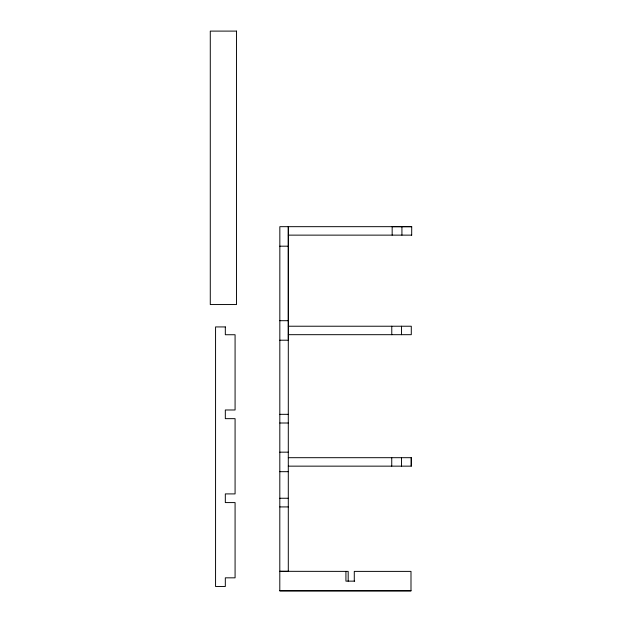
<?xml version="1.0" encoding="UTF-8"?>
<svg xmlns="http://www.w3.org/2000/svg" width="622" height="622" viewBox="0 0 622 622"><rect width="100%" height="100%" fill="white"/><g stroke="black" fill="none" stroke-linecap="round" stroke-linejoin="round"><path stroke-width="0.93" d="M288.305 339.044L288.305 226.672L288.297 246.188L279.838 246.188M411.678 226.696L392.163 226.696L392.163 235.147M288.328 235.132L411.717 235.132M279.838 320.695L288.289 320.695M288.336 326.223L411.29 326.231L411.29 334.69L288.336 334.683M279.838 340.211L288.289 340.211M279.838 414.33L288.297 414.33M279.838 423.007L288.297 423.007M279.838 452.163L288.297 452.163M288.297 457.691L411.266 457.691L411.266 466.15L288.297 466.15M279.838 471.678L288.297 471.678M279.838 498.253L288.297 498.253M279.838 506.922L288.297 506.922M288.25 571.315L279.799 571.315L348.18 571.385L348.18 581.142M354.68 581.142L345.925 581.142L345.925 571.385M279.814 590.744L411.002 590.744M411.678 235.147L411.717 226.672L279.838 226.672L279.799 590.9L410.994 590.9L410.994 571.385L354.283 571.385L354.283 581.142M411.251 457.691L411.251 466.15M401.921 226.696L401.921 235.147M401.532 326.231L401.532 334.69M401.509 457.691L401.509 466.15M391.774 326.231L391.774 334.69M391.743 457.691L391.743 466.15M288.305 246.444L288.297 571.564M236.523 31.1L210.283 31.1L210.283 304.547L236.523 304.547L236.523 31.1M225.32 326.931L215.562 326.931L215.562 586.499L225.32 586.499L225.32 577.83L235.077 577.83L235.077 502.584L225.32 502.584L225.32 493.907L235.077 493.907L235.077 418.66L225.32 418.66L225.32 409.984L235.077 409.984L235.077 334.737L225.32 334.737L225.32 326.931"/></g></svg>
